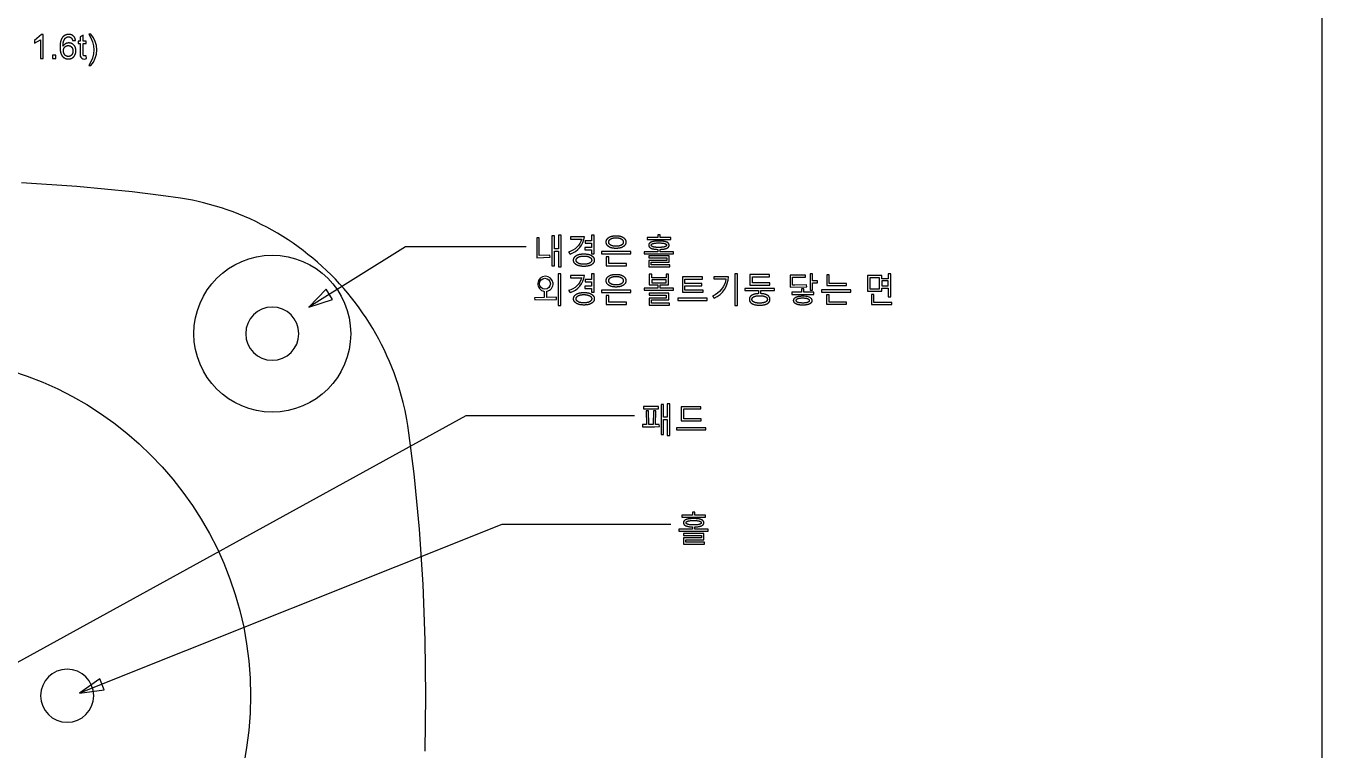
# Model space of a CAD drawing. Header units: millimetres. Extents: x -46 to 218, y -197 to -65.
# Drawn here: x 164.8 to 218.5, y -162.3 to -132.2 of the extents above; entities that cross this region are included whole.
import ezdxf

# ---------------------------------------------------------------- set-up
doc = ezdxf.new("R2010")
doc.units = ezdxf.units.MM
doc.header["$MEASUREMENT"] = 0
doc.layers.add('PCB 도면2', color=18, linetype='Continuous', true_color=0x000000)

msp = doc.modelspace()

# ---------------------------------------------------------------- linework, layer by layer
at = {"layer": 'PCB 도면2'}
for points in [[(-46.5, -197), (218.5, -197), (218.5, -65), (-46.5, -65)], [(165.389, -132.821), (165.389, -133.6), (165.512, -133.6), (165.512, -132.6), (165.433, -132.6), (165.145, -132.85), (165.145, -132.968)], [(166.846, -132.848), (166.845, -132.841), (166.844, -132.834), (166.842, -132.827), (166.841, -132.82), (166.84, -132.813), (166.838, -132.806), (166.836, -132.8), (166.835, -132.793), (166.833, -132.787), (166.831, -132.78), (166.828, -132.774), (166.826, -132.768), (166.824, -132.762), (166.821, -132.756), (166.818, -132.75), (166.816, -132.744), (166.813, -132.739), (166.81, -132.733), (166.807, -132.728), (166.803, -132.722), (166.8, -132.717), (166.797, -132.712), (166.793, -132.707), (166.789, -132.702), (166.786, -132.697), (166.782, -132.692), (166.778, -132.688), (166.773, -132.683), (166.769, -132.679), (166.765, -132.674), (166.76, -132.67), (166.755, -132.666), (166.751, -132.662), (166.746, -132.658), (166.741, -132.654), (166.736, -132.65), (166.731, -132.647), (166.726, -132.644), (166.721, -132.64), (166.715, -132.637), (166.71, -132.634), (166.705, -132.631), (166.699, -132.628), (166.693, -132.626), (166.688, -132.623), (166.682, -132.621), (166.676, -132.619), (166.67, -132.616), (166.664, -132.614), (166.658, -132.613), (166.652, -132.611), (166.645, -132.609), (166.639, -132.608), (166.632, -132.606), (166.626, -132.605), (166.619, -132.604), (166.613, -132.603), (166.606, -132.602), (166.599, -132.602), (166.592, -132.601), (166.585, -132.601), (166.578, -132.6), (166.57, -132.6), (166.563, -132.6), (166.553, -132.6), (166.544, -132.6), (166.534, -132.601), (166.525, -132.602), (166.516, -132.603), (166.506, -132.604), (166.497, -132.605), (166.488, -132.607), (166.48, -132.609), (166.471, -132.611), (166.462, -132.613), (166.454, -132.616), (166.446, -132.619), (166.438, -132.622), (166.43, -132.625), (166.422, -132.629), (166.414, -132.632), (166.406, -132.636), (166.399, -132.64), (166.391, -132.645), (166.384, -132.649), (166.377, -132.654), (166.37, -132.659), (166.363, -132.664), (166.356, -132.67), (166.35, -132.675), (166.343, -132.681), (166.337, -132.687), (166.331, -132.694), (166.324, -132.7), (166.318, -132.707), (166.312, -132.714), (166.306, -132.722), (166.3, -132.731), (166.293, -132.74), (166.288, -132.749), (166.282, -132.759), (166.276, -132.769), (166.271, -132.779), (166.266, -132.79), (166.261, -132.8), (166.256, -132.811), (166.252, -132.823), (166.248, -132.835), (166.243, -132.847), (166.24, -132.859), (166.236, -132.872), (166.233, -132.885), (166.229, -132.898), (166.226, -132.912), (166.223, -132.925), (166.221, -132.94), (166.216, -132.969), (166.213, -132.999), (166.21, -133.031), (166.208, -133.064), (166.206, -133.098), (166.206, -133.134), (166.206, -133.166), (166.207, -133.196), (166.209, -133.226), (166.212, -133.254), (166.215, -133.281), (166.217, -133.294), (166.219, -133.307), (166.222, -133.32), (166.224, -133.332), (166.227, -133.344), (166.23, -133.356), (166.233, -133.367), (166.236, -133.378), (166.24, -133.389), (166.244, -133.4), (166.247, -133.41), (166.251, -133.42), (166.256, -133.43), (166.26, -133.439), (166.265, -133.449), (166.27, -133.457), (166.275, -133.466), (166.28, -133.474), (166.285, -133.482), (166.291, -133.49), (166.296, -133.498), (166.299, -133.501), (166.302, -133.505), (166.308, -133.512), (166.315, -133.518), (166.321, -133.525), (166.327, -133.531), (166.334, -133.537), (166.34, -133.543), (166.347, -133.549), (166.354, -133.554), (166.361, -133.559), (166.368, -133.564), (166.375, -133.569), (166.383, -133.573), (166.39, -133.577), (166.398, -133.582), (166.405, -133.585), (166.413, -133.589), (166.421, -133.592), (166.429, -133.596), (166.437, -133.598), (166.445, -133.601), (166.453, -133.604), (166.462, -133.606), (166.47, -133.608), (166.479, -133.61), (166.487, -133.612), (166.496, -133.613), (166.505, -133.614), (166.514, -133.615), (166.523, -133.616), (166.533, -133.617), (166.542, -133.617), (166.552, -133.617), (166.563, -133.617), (166.574, -133.616), (166.585, -133.615), (166.595, -133.614), (166.606, -133.613), (166.616, -133.611), (166.626, -133.609), (166.637, -133.606), (166.642, -133.605), (166.646, -133.603), (166.651, -133.602), (166.656, -133.6), (166.661, -133.599), (166.666, -133.597), (166.671, -133.595), (166.675, -133.593), (166.68, -133.591), (166.685, -133.589), (166.689, -133.587), (166.694, -133.584), (166.699, -133.582), (166.703, -133.579), (166.708, -133.577), (166.712, -133.574), (166.716, -133.571), (166.721, -133.569), (166.725, -133.566), (166.729, -133.563), (166.733, -133.56), (166.737, -133.557), (166.741, -133.554), (166.745, -133.55), (166.749, -133.547), (166.753, -133.544), (166.757, -133.54), (166.761, -133.537), (166.764, -133.533), (166.768, -133.53), (166.771, -133.526), (166.775, -133.522), (166.778, -133.518), (166.782, -133.514), (166.785, -133.51), (166.788, -133.506), (166.795, -133.498), (166.801, -133.489), (166.807, -133.48), (166.812, -133.471), (166.818, -133.461), (166.823, -133.451), (166.828, -133.441), (166.832, -133.431), (166.837, -133.42), (166.841, -133.41), (166.844, -133.399), (166.848, -133.389), (166.851, -133.378), (166.853, -133.367), (166.856, -133.356), (166.858, -133.345), (166.859, -133.334), (166.861, -133.323), (166.862, -133.311), (166.863, -133.3), (166.863, -133.288), (166.863, -133.277), (166.863, -133.268), (166.863, -133.259), (166.863, -133.25), (166.862, -133.242), (166.861, -133.233), (166.86, -133.225), (166.859, -133.217), (166.858, -133.209), (166.857, -133.201), (166.855, -133.193), (166.853, -133.185), (166.851, -133.177), (166.849, -133.169), (166.847, -133.162), (166.844, -133.155), (166.842, -133.147), (166.839, -133.14), (166.836, -133.133), (166.833, -133.126), (166.83, -133.119), (166.826, -133.112), (166.823, -133.106), (166.819, -133.099), (166.815, -133.092), (166.811, -133.086), (166.806, -133.08), (166.802, -133.074), (166.797, -133.068), (166.793, -133.062), (166.788, -133.056), (166.782, -133.05), (166.777, -133.044), (166.772, -133.039), (166.766, -133.033), (166.761, -133.028), (166.755, -133.023), (166.75, -133.018), (166.744, -133.014), (166.738, -133.009), (166.732, -133.005), (166.726, -133.001), (166.72, -132.997), (166.714, -132.993), (166.708, -132.989), (166.702, -132.986), (166.695, -132.983), (166.689, -132.979), (166.682, -132.977), (166.676, -132.974), (166.669, -132.971), (166.663, -132.969), (166.656, -132.967), (166.649, -132.965), (166.642, -132.963), (166.635, -132.961), (166.628, -132.96), (166.621, -132.958), (166.614, -132.957), (166.607, -132.956), (166.599, -132.955), (166.592, -132.955), (166.584, -132.954), (166.577, -132.954), (166.569, -132.954), (166.561, -132.954), (166.552, -132.954), (166.543, -132.955), (166.535, -132.956), (166.526, -132.957), (166.518, -132.959), (166.509, -132.96), (166.501, -132.962), (166.493, -132.964), (166.484, -132.967), (166.476, -132.969), (166.468, -132.972), (166.46, -132.975), (166.452, -132.979), (166.443, -132.983), (166.435, -132.987), (166.428, -132.991), (166.42, -132.995), (166.412, -133), (166.405, -133.005), (166.397, -133.01), (166.39, -133.016), (166.383, -133.022), (166.377, -133.028), (166.37, -133.034), (166.363, -133.041), (166.357, -133.048), (166.351, -133.055), (166.345, -133.062), (166.339, -133.07), (166.333, -133.078), (166.327, -133.086), (166.328, -133.05), (166.33, -133.016), (166.331, -133), (166.333, -132.984), (166.335, -132.969), (166.337, -132.954), (166.339, -132.94), (166.342, -132.926), (166.344, -132.913), (166.347, -132.901), (166.351, -132.889), (166.354, -132.877), (166.356, -132.872), (166.358, -132.866), (166.36, -132.861), (166.362, -132.856), (166.366, -132.846), (166.371, -132.837), (166.375, -132.827), (166.38, -132.818), (166.385, -132.809), (166.39, -132.801), (166.396, -132.793), (166.401, -132.785), (166.404, -132.781), (166.407, -132.777), (166.41, -132.774), (166.413, -132.77), (166.416, -132.767), (166.419, -132.763), (166.423, -132.76), (166.426, -132.757), (166.429, -132.753), (166.432, -132.75), (166.436, -132.747), (166.439, -132.744), (166.443, -132.741), (166.446, -132.739), (166.45, -132.736), (166.456, -132.731), (166.459, -132.729), (166.462, -132.727), (166.464, -132.726), (166.467, -132.724), (166.47, -132.722), (166.473, -132.72), (166.476, -132.719), (166.479, -132.717), (166.482, -132.716), (166.485, -132.715), (166.488, -132.713), (166.491, -132.712), (166.494, -132.711), (166.498, -132.71), (166.501, -132.709), (166.504, -132.708), (166.507, -132.707), (166.511, -132.706), (166.514, -132.705), (166.517, -132.704), (166.521, -132.704), (166.524, -132.703), (166.527, -132.703), (166.531, -132.702), (166.534, -132.702), (166.538, -132.701), (166.541, -132.701), (166.545, -132.701), (166.548, -132.701), (166.552, -132.701), (166.556, -132.701), (166.56, -132.701), (166.565, -132.701), (166.569, -132.701), (166.574, -132.701), (166.578, -132.702), (166.582, -132.702), (166.586, -132.703), (166.591, -132.704), (166.595, -132.705), (166.599, -132.706), (166.603, -132.707), (166.607, -132.708), (166.611, -132.709), (166.615, -132.711), (166.619, -132.712), (166.623, -132.714), (166.626, -132.715), (166.63, -132.717), (166.634, -132.719), (166.638, -132.721), (166.641, -132.723), (166.645, -132.725), (166.648, -132.728), (166.652, -132.73), (166.655, -132.732), (166.659, -132.735), (166.662, -132.738), (166.665, -132.741), (166.668, -132.744), (166.672, -132.747), (166.675, -132.75), (166.678, -132.753), (166.68, -132.755), (166.682, -132.757), (166.683, -132.759), (166.685, -132.762), (166.687, -132.764), (166.689, -132.766), (166.69, -132.769), (166.692, -132.772), (166.694, -132.774), (166.695, -132.777), (166.697, -132.78), (166.698, -132.783), (166.702, -132.789), (166.704, -132.795), (166.707, -132.802), (166.71, -132.809), (166.713, -132.816), (166.715, -132.824), (166.718, -132.832), (166.72, -132.84), (166.722, -132.849), (166.724, -132.857)], [(165.893, -133.6), (166.033, -133.6), (166.033, -133.461), (165.893, -133.461)], [(186.513, -141.834), (186.503, -141.746), (186.057, -141.765), (186.057, -141.027), (185.955, -141.027), (185.955, -141.856)], [(186.862, -142.23), (186.964, -142.23), (186.964, -140.92), (186.862, -140.92), (186.862, -141.489), (186.69, -141.489), (186.69, -140.946), (186.588, -140.946), (186.588, -142.19), (186.69, -142.19), (186.69, -141.579), (186.862, -141.579)], [(188.231, -141.687), (188.333, -141.687), (188.333, -140.92), (188.231, -140.92), (188.231, -141.155), (187.97, -141.155), (187.97, -141.246), (188.231, -141.246), (188.231, -141.432), (187.956, -141.432), (187.956, -141.524), (188.231, -141.524)], [(191.071, -141.507), (191.116, -141.505), (191.158, -141.502), (191.178, -141.5), (191.197, -141.498), (191.216, -141.495), (191.233, -141.492), (191.25, -141.489), (191.267, -141.486), (191.282, -141.482), (191.297, -141.478), (191.311, -141.474), (191.318, -141.471), (191.325, -141.469), (191.331, -141.467), (191.338, -141.464), (191.344, -141.461), (191.35, -141.459), (191.355, -141.456), (191.361, -141.453), (191.366, -141.45), (191.371, -141.447), (191.376, -141.444), (191.381, -141.441), (191.386, -141.438), (191.39, -141.435), (191.394, -141.431), (191.399, -141.428), (191.402, -141.425), (191.406, -141.421), (191.408, -141.419), (191.41, -141.417), (191.411, -141.416), (191.413, -141.414), (191.415, -141.412), (191.416, -141.41), (191.418, -141.408), (191.419, -141.406), (191.421, -141.404), (191.422, -141.402), (191.423, -141.4), (191.425, -141.398), (191.426, -141.396), (191.427, -141.394), (191.428, -141.392), (191.429, -141.39), (191.43, -141.388), (191.431, -141.386), (191.432, -141.383), (191.433, -141.381), (191.434, -141.379), (191.435, -141.377), (191.436, -141.375), (191.437, -141.372), (191.437, -141.37), (191.438, -141.368), (191.439, -141.366), (191.439, -141.363), (191.44, -141.361), (191.44, -141.359), (191.441, -141.356), (191.441, -141.354), (191.441, -141.351), (191.442, -141.349), (191.442, -141.347), (191.442, -141.344), (191.442, -141.342), (191.442, -141.339), (191.442, -141.337), (191.442, -141.334), (191.442, -141.331), (191.442, -141.329), (191.442, -141.326), (191.442, -141.323), (191.442, -141.321), (191.442, -141.318), (191.441, -141.316), (191.441, -141.313), (191.44, -141.311), (191.44, -141.308), (191.439, -141.306), (191.439, -141.303), (191.438, -141.301), (191.437, -141.298), (191.437, -141.296), (191.436, -141.294), (191.435, -141.291), (191.434, -141.289), (191.433, -141.287), (191.432, -141.284), (191.431, -141.282), (191.43, -141.28), (191.429, -141.278), (191.428, -141.275), (191.426, -141.273), (191.425, -141.271), (191.424, -141.269), (191.422, -141.267), (191.421, -141.265), (191.419, -141.263), (191.418, -141.261), (191.416, -141.259), (191.414, -141.257), (191.413, -141.255), (191.411, -141.253), (191.409, -141.251), (191.407, -141.249), (191.405, -141.247), (191.403, -141.245), (191.401, -141.243), (191.399, -141.241), (191.397, -141.239), (191.393, -141.236), (191.388, -141.232), (191.383, -141.229), (191.378, -141.226), (191.373, -141.222), (191.367, -141.219), (191.362, -141.216), (191.356, -141.213), (191.35, -141.21), (191.343, -141.207), (191.337, -141.205), (191.33, -141.202), (191.323, -141.199), (191.316, -141.197), (191.309, -141.195), (191.301, -141.192), (191.294, -141.19), (191.278, -141.186), (191.261, -141.182), (191.243, -141.178), (191.225, -141.175), (191.205, -141.172), (191.185, -141.17), (191.164, -141.168), (191.142, -141.166), (191.119, -141.164), (191.072, -141.162), (191.021, -141.162), (190.969, -141.162), (190.921, -141.164), (190.899, -141.166), (190.877, -141.168), (190.856, -141.17), (190.835, -141.172), (190.816, -141.175), (190.797, -141.178), (190.78, -141.182), (190.763, -141.186), (190.747, -141.19), (190.739, -141.192), (190.731, -141.195), (190.724, -141.197), (190.717, -141.199), (190.71, -141.202), (190.703, -141.205), (190.697, -141.207), (190.69, -141.21), (190.684, -141.213), (190.678, -141.216), (190.673, -141.219), (190.667, -141.222), (190.662, -141.226), (190.657, -141.229), (190.652, -141.232), (190.647, -141.236), (190.643, -141.239), (190.641, -141.241), (190.639, -141.243), (190.637, -141.245), (190.635, -141.247), (190.633, -141.249), (190.631, -141.251), (190.629, -141.253), (190.627, -141.255), (190.625, -141.257), (190.624, -141.259), (190.622, -141.261), (190.621, -141.263), (190.619, -141.265), (190.618, -141.267), (190.616, -141.269), (190.615, -141.271), (190.613, -141.273), (190.612, -141.275), (190.611, -141.278), (190.61, -141.28), (190.609, -141.282), (190.608, -141.284), (190.607, -141.287), (190.606, -141.289), (190.605, -141.291), (190.604, -141.294), (190.603, -141.296), (190.602, -141.298), (190.602, -141.301), (190.601, -141.303), (190.6, -141.306), (190.6, -141.308), (190.599, -141.311), (190.599, -141.313), (190.599, -141.316), (190.598, -141.318), (190.598, -141.321), (190.598, -141.323), (190.598, -141.326), (190.597, -141.329), (190.597, -141.331), (190.597, -141.334), (190.597, -141.337), (190.597, -141.339), (190.598, -141.342), (190.598, -141.344), (190.598, -141.347), (190.598, -141.349), (190.598, -141.351), (190.599, -141.354), (190.599, -141.356), (190.6, -141.359), (190.6, -141.361), (190.601, -141.363), (190.601, -141.366), (190.602, -141.368), (190.602, -141.37), (190.603, -141.372), (190.604, -141.375), (190.605, -141.377), (190.606, -141.379), (190.606, -141.381), (190.607, -141.383), (190.608, -141.386), (190.609, -141.388), (190.61, -141.39), (190.612, -141.392), (190.613, -141.394), (190.614, -141.396), (190.615, -141.398), (190.616, -141.4), (190.618, -141.402), (190.619, -141.404), (190.621, -141.406), (190.622, -141.408), (190.624, -141.41), (190.625, -141.412), (190.627, -141.414), (190.629, -141.416), (190.63, -141.417), (190.632, -141.419), (190.634, -141.421), (190.638, -141.425), (190.641, -141.428), (190.646, -141.431), (190.65, -141.435), (190.654, -141.438), (190.659, -141.441), (190.664, -141.444), (190.669, -141.447), (190.674, -141.45), (190.679, -141.453), (190.685, -141.456), (190.691, -141.459), (190.697, -141.461), (190.703, -141.464), (190.709, -141.467), (190.715, -141.469), (190.722, -141.471), (190.729, -141.474), (190.743, -141.478), (190.758, -141.482), (190.774, -141.486), (190.79, -141.489), (190.807, -141.492), (190.825, -141.495), (190.844, -141.498), (190.863, -141.5), (190.883, -141.502), (190.925, -141.505), (190.97, -141.507), (190.97, -141.603), (190.413, -141.603), (190.413, -141.686), (191.629, -141.686), (191.629, -141.603), (191.071, -141.603)], [(190.97, -140.901), (190.97, -141.021), (190.528, -141.021), (190.528, -141.103), (191.513, -141.103), (191.513, -141.021), (191.071, -141.021), (191.071, -140.901)], [(188.635, -141.691), (189.851, -141.691), (189.851, -141.598), (188.635, -141.598)], [(190.597, -142.225), (191.474, -142.225), (191.474, -142.141), (190.698, -142.141), (190.698, -142.041), (191.445, -142.041), (191.445, -141.78), (190.597, -141.78), (190.597, -141.863), (191.345, -141.863), (191.345, -141.963), (190.597, -141.963)], [(188.838, -142.186), (189.678, -142.186), (189.678, -142.096), (188.941, -142.096), (188.941, -141.818), (188.838, -141.818)], [(186.848, -143.83), (186.95, -143.83), (186.95, -142.52), (186.848, -142.52)], [(188.231, -143.287), (188.333, -143.287), (188.333, -142.52), (188.231, -142.52), (188.231, -142.755), (187.97, -142.755), (187.97, -142.846), (188.231, -142.846), (188.231, -143.032), (187.956, -143.032), (187.956, -143.124), (188.231, -143.124)], [(191.071, -142.975), (191.421, -142.975), (191.421, -142.538), (191.321, -142.538), (191.321, -142.683), (190.72, -142.683), (190.72, -142.538), (190.62, -142.538), (190.62, -142.975), (190.97, -142.975), (190.97, -143.115), (190.413, -143.115), (190.413, -143.2), (191.629, -143.2), (191.629, -143.115), (191.071, -143.115)], [(191.321, -142.766), (190.72, -142.766), (190.72, -142.89), (191.321, -142.89)], [(192.832, -142.736), (192.832, -142.647), (192, -142.647), (192, -143.286), (192.853, -143.286), (192.853, -143.196), (192.1, -143.196), (192.1, -143.016), (192.794, -143.016), (192.794, -142.926), (192.1, -142.926), (192.1, -142.736)], [(194.169, -143.83), (194.271, -143.83), (194.271, -142.52), (194.169, -142.52)], [(194.791, -142.984), (195.613, -142.984), (195.613, -142.894), (194.893, -142.894), (194.893, -142.641), (195.599, -142.641), (195.599, -142.55), (194.791, -142.55)], [(197.145, -143.064), (197.138, -142.976), (196.648, -142.988), (196.558, -142.988), (196.558, -142.659), (197.091, -142.659), (197.091, -142.57), (196.457, -142.57), (196.457, -143.077)], [(197.391, -142.897), (197.589, -142.897), (197.589, -142.806), (197.391, -142.806), (197.391, -142.52), (197.291, -142.52), (197.291, -143.197), (197.391, -143.197)], [(197.974, -143.007), (198.792, -143.007), (198.792, -142.916), (198.076, -142.916), (198.076, -142.567), (197.974, -142.567)], [(200.523, -143.477), (200.625, -143.477), (200.625, -142.52), (200.523, -142.52), (200.523, -142.723), (200.261, -142.723), (200.261, -142.594), (199.66, -142.594), (199.66, -143.238), (200.261, -143.238), (200.261, -143.109), (200.523, -143.109)], [(200.16, -142.684), (199.762, -142.684), (199.762, -143.147), (200.16, -143.147)], [(200.523, -142.81), (200.261, -142.81), (200.261, -143.022), (200.523, -143.022)], [(188.635, -143.291), (189.851, -143.291), (189.851, -143.198), (188.635, -143.198)], [(190.61, -143.818), (191.463, -143.818), (191.463, -143.733), (190.711, -143.733), (190.711, -143.603), (191.428, -143.603), (191.428, -143.319), (190.61, -143.319), (190.61, -143.403), (191.327, -143.403), (191.327, -143.524), (190.61, -143.524)], [(195.143, -143.342), (195.12, -143.343), (195.099, -143.344), (195.078, -143.347), (195.057, -143.349), (195.037, -143.352), (195.018, -143.355), (195, -143.359), (194.982, -143.363), (194.965, -143.368), (194.957, -143.37), (194.948, -143.373), (194.94, -143.376), (194.933, -143.379), (194.925, -143.382), (194.918, -143.385), (194.91, -143.388), (194.903, -143.391), (194.896, -143.394), (194.889, -143.398), (194.883, -143.402), (194.876, -143.405), (194.87, -143.409), (194.864, -143.413), (194.858, -143.417), (194.852, -143.421), (194.846, -143.425), (194.841, -143.429), (194.836, -143.434), (194.831, -143.438), (194.826, -143.443), (194.821, -143.447), (194.817, -143.452), (194.813, -143.457), (194.809, -143.461), (194.805, -143.466), (194.801, -143.471), (194.798, -143.476), (194.794, -143.481), (194.791, -143.486), (194.788, -143.492), (194.786, -143.497), (194.783, -143.502), (194.781, -143.508), (194.779, -143.514), (194.777, -143.519), (194.775, -143.525), (194.773, -143.531), (194.772, -143.537), (194.771, -143.543), (194.77, -143.549), (194.769, -143.555), (194.768, -143.561), (194.768, -143.567), (194.767, -143.574), (194.767, -143.58), (194.767, -143.587), (194.768, -143.594), (194.768, -143.601), (194.769, -143.607), (194.77, -143.614), (194.77, -143.617), (194.771, -143.62), (194.772, -143.623), (194.772, -143.627), (194.773, -143.63), (194.774, -143.633), (194.775, -143.636), (194.776, -143.639), (194.777, -143.642), (194.778, -143.645), (194.779, -143.648), (194.78, -143.651), (194.781, -143.654), (194.783, -143.657), (194.784, -143.66), (194.785, -143.663), (194.787, -143.666), (194.788, -143.669), (194.79, -143.671), (194.792, -143.674), (194.793, -143.677), (194.795, -143.68), (194.797, -143.682), (194.798, -143.685), (194.8, -143.688), (194.802, -143.69), (194.806, -143.696), (194.81, -143.701), (194.815, -143.706), (194.82, -143.711), (194.824, -143.716), (194.829, -143.721), (194.835, -143.725), (194.84, -143.73), (194.846, -143.734), (194.852, -143.739), (194.858, -143.743), (194.865, -143.747), (194.871, -143.751), (194.878, -143.755), (194.885, -143.759), (194.892, -143.763), (194.9, -143.767), (194.907, -143.77), (194.915, -143.774), (194.923, -143.777), (194.931, -143.78), (194.939, -143.783), (194.948, -143.786), (194.956, -143.789), (194.965, -143.792), (194.974, -143.794), (194.993, -143.799), (195.012, -143.803), (195.033, -143.807), (195.053, -143.81), (195.075, -143.813), (195.098, -143.815), (195.121, -143.817), (195.145, -143.818), (195.169, -143.819), (195.194, -143.819), (195.22, -143.819), (195.244, -143.818), (195.268, -143.817), (195.291, -143.815), (195.314, -143.813), (195.336, -143.81), (195.356, -143.807), (195.377, -143.803), (195.396, -143.799), (195.415, -143.794), (195.424, -143.792), (195.433, -143.789), (195.441, -143.786), (195.45, -143.783), (195.458, -143.78), (195.466, -143.777), (195.474, -143.774), (195.482, -143.77), (195.489, -143.767), (195.497, -143.763), (195.504, -143.759), (195.511, -143.755), (195.518, -143.751), (195.524, -143.747), (195.531, -143.743), (195.537, -143.739), (195.543, -143.734), (195.549, -143.73), (195.554, -143.725), (195.56, -143.721), (195.565, -143.716), (195.569, -143.711), (195.574, -143.706), (195.579, -143.701), (195.583, -143.696), (195.587, -143.69), (195.589, -143.688), (195.591, -143.685), (195.592, -143.682), (195.594, -143.68), (195.596, -143.677), (195.597, -143.674), (195.599, -143.671), (195.601, -143.669), (195.602, -143.666), (195.604, -143.663), (195.605, -143.66), (195.606, -143.657), (195.608, -143.654), (195.609, -143.651), (195.61, -143.648), (195.611, -143.645), (195.612, -143.642), (195.613, -143.639), (195.614, -143.636), (195.615, -143.633), (195.616, -143.63), (195.617, -143.627), (195.617, -143.623), (195.618, -143.62), (195.619, -143.617), (195.619, -143.614), (195.62, -143.607), (195.621, -143.601), (195.621, -143.594), (195.622, -143.587), (195.622, -143.58), (195.622, -143.574), (195.621, -143.567), (195.621, -143.561), (195.62, -143.555), (195.619, -143.549), (195.618, -143.543), (195.617, -143.537), (195.616, -143.531), (195.614, -143.525), (195.612, -143.519), (195.61, -143.514), (195.608, -143.508), (195.606, -143.502), (195.603, -143.497), (195.6, -143.492), (195.598, -143.486), (195.594, -143.481), (195.591, -143.476), (195.588, -143.471), (195.584, -143.466), (195.58, -143.461), (195.576, -143.457), (195.572, -143.452), (195.567, -143.447), (195.563, -143.443), (195.558, -143.438), (195.553, -143.434), (195.547, -143.429), (195.542, -143.425), (195.536, -143.421), (195.531, -143.417), (195.525, -143.413), (195.519, -143.409), (195.512, -143.405), (195.506, -143.402), (195.499, -143.398), (195.492, -143.394), (195.485, -143.391), (195.478, -143.388), (195.471, -143.385), (195.464, -143.382), (195.456, -143.379), (195.448, -143.376), (195.44, -143.373), (195.432, -143.37), (195.424, -143.368), (195.407, -143.363), (195.389, -143.359), (195.371, -143.355), (195.352, -143.352), (195.332, -143.349), (195.311, -143.347), (195.29, -143.344), (195.269, -143.343), (195.246, -143.342), (195.246, -143.215), (195.803, -143.215), (195.803, -143.124), (194.586, -143.124), (194.586, -143.215), (195.143, -143.215)], [(196.526, -143.372), (197.436, -143.372), (197.436, -143.283), (197.031, -143.283), (197.031, -143.139), (196.931, -143.139), (196.931, -143.283), (196.526, -143.283)], [(197.756, -143.279), (198.972, -143.279), (198.972, -143.188), (197.756, -143.188)], [(197.968, -143.78), (198.795, -143.78), (198.795, -143.688), (198.07, -143.688), (198.07, -143.391), (197.968, -143.391)], [(199.823, -143.793), (200.665, -143.793), (200.665, -143.702), (199.925, -143.702), (199.925, -143.38), (199.823, -143.38)], [(188.838, -143.786), (189.678, -143.786), (189.678, -143.696), (188.941, -143.696), (188.941, -143.418), (188.838, -143.418)], [(191.804, -143.624), (193.02, -143.624), (193.02, -143.534), (191.804, -143.534)], [(191.045, -148.847), (191.037, -148.761), (190.875, -148.77), (190.894, -148.202), (190.792, -148.202), (190.781, -148.77), (190.601, -148.77), (190.59, -148.202), (190.489, -148.202), (190.506, -148.77), (190.344, -148.77), (190.344, -148.861), (190.843, -148.861)], [(190.381, -148.111), (191, -148.111), (191, -148.02), (190.381, -148.02)], [(191.366, -149.214), (191.468, -149.214), (191.468, -147.903), (191.366, -147.903), (191.366, -148.458), (191.209, -148.458), (191.209, -147.93), (191.109, -147.93), (191.109, -149.174), (191.209, -149.174), (191.209, -148.55), (191.366, -148.55)], [(192.754, -148.116), (192.754, -148.026), (191.949, -148.026), (191.949, -148.615), (192.775, -148.615), (192.775, -148.524), (192.051, -148.524), (192.051, -148.116)], [(191.743, -148.987), (192.959, -148.987), (192.959, -148.897), (191.743, -148.897)], [(192.41, -152.401), (192.41, -152.521), (191.968, -152.521), (191.968, -152.603), (192.953, -152.603), (192.953, -152.521), (192.51, -152.521), (192.51, -152.401)], [(192.51, -153.007), (192.555, -153.005), (192.597, -153.002), (192.617, -153), (192.637, -152.998), (192.655, -152.995), (192.673, -152.992), (192.69, -152.989), (192.706, -152.986), (192.722, -152.982), (192.737, -152.978), (192.751, -152.974), (192.758, -152.971), (192.764, -152.969), (192.771, -152.967), (192.777, -152.964), (192.783, -152.961), (192.789, -152.959), (192.795, -152.956), (192.8, -152.953), (192.806, -152.95), (192.811, -152.947), (192.816, -152.944), (192.821, -152.941), (192.825, -152.938), (192.83, -152.935), (192.834, -152.931), (192.838, -152.928), (192.842, -152.925), (192.846, -152.921), (192.848, -152.919), (192.849, -152.917), (192.851, -152.916), (192.853, -152.914), (192.854, -152.912), (192.856, -152.91), (192.857, -152.908), (192.859, -152.906), (192.86, -152.904), (192.862, -152.902), (192.863, -152.9), (192.864, -152.898), (192.865, -152.896), (192.867, -152.894), (192.868, -152.892), (192.869, -152.89), (192.87, -152.888), (192.871, -152.886), (192.872, -152.883), (192.873, -152.881), (192.874, -152.879), (192.875, -152.877), (192.875, -152.875), (192.876, -152.872), (192.877, -152.87), (192.878, -152.868), (192.878, -152.866), (192.879, -152.863), (192.879, -152.861), (192.88, -152.859), (192.88, -152.856), (192.881, -152.854), (192.881, -152.851), (192.881, -152.849), (192.881, -152.847), (192.882, -152.844), (192.882, -152.842), (192.882, -152.839), (192.882, -152.837), (192.882, -152.834), (192.882, -152.831), (192.882, -152.829), (192.882, -152.826), (192.882, -152.823), (192.881, -152.821), (192.881, -152.818), (192.881, -152.816), (192.88, -152.813), (192.88, -152.811), (192.879, -152.808), (192.879, -152.806), (192.878, -152.803), (192.878, -152.801), (192.877, -152.798), (192.876, -152.796), (192.875, -152.794), (192.875, -152.791), (192.874, -152.789), (192.873, -152.787), (192.872, -152.784), (192.871, -152.782), (192.87, -152.78), (192.868, -152.778), (192.867, -152.775), (192.866, -152.773), (192.865, -152.771), (192.863, -152.769), (192.862, -152.767), (192.86, -152.765), (192.859, -152.763), (192.857, -152.761), (192.856, -152.759), (192.854, -152.757), (192.852, -152.755), (192.85, -152.753), (192.849, -152.751), (192.847, -152.749), (192.845, -152.747), (192.843, -152.745), (192.841, -152.743), (192.839, -152.741), (192.837, -152.739), (192.832, -152.736), (192.828, -152.732), (192.823, -152.729), (192.818, -152.726), (192.812, -152.722), (192.807, -152.719), (192.801, -152.716), (192.795, -152.713), (192.789, -152.71), (192.783, -152.707), (192.777, -152.705), (192.77, -152.702), (192.763, -152.699), (192.756, -152.697), (192.749, -152.695), (192.741, -152.692), (192.733, -152.69), (192.717, -152.686), (192.7, -152.682), (192.683, -152.678), (192.664, -152.675), (192.645, -152.672), (192.625, -152.67), (192.603, -152.668), (192.582, -152.666), (192.559, -152.664), (192.511, -152.662), (192.46, -152.662), (192.409, -152.662), (192.361, -152.664), (192.338, -152.666), (192.316, -152.668), (192.295, -152.67), (192.275, -152.672), (192.256, -152.675), (192.237, -152.678), (192.219, -152.682), (192.202, -152.686), (192.186, -152.69), (192.178, -152.692), (192.171, -152.695), (192.163, -152.697), (192.156, -152.699), (192.149, -152.702), (192.143, -152.705), (192.136, -152.707), (192.13, -152.71), (192.124, -152.713), (192.118, -152.716), (192.112, -152.719), (192.107, -152.722), (192.101, -152.726), (192.096, -152.729), (192.092, -152.732), (192.087, -152.736), (192.082, -152.739), (192.08, -152.741), (192.078, -152.743), (192.076, -152.745), (192.074, -152.747), (192.072, -152.749), (192.07, -152.751), (192.069, -152.753), (192.067, -152.755), (192.065, -152.757), (192.063, -152.759), (192.062, -152.761), (192.06, -152.763), (192.059, -152.765), (192.057, -152.767), (192.056, -152.769), (192.054, -152.771), (192.053, -152.773), (192.052, -152.775), (192.051, -152.778), (192.049, -152.78), (192.048, -152.782), (192.047, -152.784), (192.046, -152.787), (192.045, -152.789), (192.044, -152.791), (192.044, -152.794), (192.043, -152.796), (192.042, -152.798), (192.041, -152.801), (192.041, -152.803), (192.04, -152.806), (192.039, -152.808), (192.039, -152.811), (192.039, -152.813), (192.038, -152.816), (192.038, -152.818), (192.038, -152.821), (192.037, -152.823), (192.037, -152.826), (192.037, -152.829), (192.037, -152.831), (192.037, -152.834), (192.037, -152.837), (192.037, -152.839), (192.037, -152.842), (192.037, -152.844), (192.037, -152.847), (192.038, -152.849), (192.038, -152.851), (192.038, -152.854), (192.039, -152.856), (192.039, -152.859), (192.04, -152.861), (192.04, -152.863), (192.041, -152.866), (192.041, -152.868), (192.042, -152.87), (192.043, -152.872), (192.043, -152.875), (192.044, -152.877), (192.045, -152.879), (192.046, -152.881), (192.047, -152.883), (192.048, -152.886), (192.049, -152.888), (192.05, -152.89), (192.051, -152.892), (192.052, -152.894), (192.053, -152.896), (192.055, -152.898), (192.056, -152.9), (192.057, -152.902), (192.059, -152.904), (192.06, -152.906), (192.062, -152.908), (192.063, -152.91), (192.065, -152.912), (192.066, -152.914), (192.068, -152.916), (192.07, -152.917), (192.072, -152.919), (192.073, -152.921), (192.077, -152.925), (192.081, -152.928), (192.085, -152.931), (192.089, -152.935), (192.094, -152.938), (192.098, -152.941), (192.103, -152.944), (192.108, -152.947), (192.113, -152.95), (192.119, -152.953), (192.124, -152.956), (192.13, -152.959), (192.136, -152.961), (192.142, -152.964), (192.148, -152.967), (192.155, -152.969), (192.162, -152.971), (192.168, -152.974), (192.183, -152.978), (192.198, -152.982), (192.213, -152.986), (192.23, -152.989), (192.247, -152.992), (192.265, -152.995), (192.283, -152.998), (192.302, -153), (192.322, -153.002), (192.365, -153.005), (192.41, -153.007), (192.41, -153.103), (191.852, -153.103), (191.852, -153.186), (193.068, -153.186), (193.068, -153.103), (192.51, -153.103)], [(192.037, -153.725), (192.914, -153.725), (192.914, -153.641), (192.137, -153.641), (192.137, -153.541), (192.885, -153.541), (192.885, -153.28), (192.037, -153.28), (192.037, -153.363), (192.784, -153.363), (192.784, -153.463), (192.037, -153.463)]]:
    msp.add_lwpolyline(points, close=True, dxfattribs=at)
for points in [[(167.286, -133.491), (167.19, -133.487), (167.169, -133.463), (167.163, -133.396), (167.163, -132.974), (167.286, -132.974), (167.286, -132.879), (167.163, -132.879), (167.163, -132.626), (167.041, -132.7), (167.041, -132.879), (166.952, -132.879), (166.952, -132.974), (167.041, -132.974), (167.041, -133.389, 0.681944), (167.304, -133.599)], [(167.486, -133.893, 0.369407), (167.486, -132.587), (167.398, -132.587, -0.309459), (167.398, -133.893)], [(187.94, -140.989), (187.36, -140.989), (187.36, -141.08), (187.822, -141.08, -0.260837), (187.274, -141.618), (187.345, -141.699, 0.287859)], [(186.374, -143.245, 12.145121), (186.271, -143.246), (186.271, -143.507), (185.87, -143.512), (185.88, -143.602), (186.776, -143.58), (186.771, -143.493), (186.374, -143.506)], [(187.94, -142.589), (187.36, -142.589), (187.36, -142.68), (187.822, -142.68, -0.260837), (187.274, -143.218), (187.345, -143.299, 0.287859)], [(193.906, -142.641), (193.292, -142.641), (193.292, -142.731), (193.798, -142.731, -0.265797), (193.239, -143.442), (193.316, -143.524, 0.278857)]]:
    msp.add_lwpolyline(points, format="xyb", close=True, dxfattribs=at)
for points in [[(181.336, -162.303), (181.365, -160), (181.336, -157.697), (181.246, -155.396), (181.094, -153.1), (180.874, -150.812), (180.664, -149.111), (180.618, -148.804), (180.575, -148.555), (180.5, -148.178), (180.422, -147.846), (180.358, -147.599), (180.287, -147.352), (180.211, -147.108), (180.13, -146.865), (180.043, -146.625), (179.951, -146.386), (179.854, -146.149), (179.751, -145.915), (179.643, -145.683), (179.529, -145.453), (179.411, -145.227), (179.287, -145.002), (179.159, -144.781), (179.025, -144.563), (178.887, -144.347), (178.743, -144.135), (178.596, -143.926), (178.443, -143.721), (178.286, -143.519), (178.124, -143.321), (177.958, -143.126), (177.787, -142.935), (177.612, -142.748), (177.433, -142.565), (177.25, -142.386), (177.063, -142.211), (176.872, -142.041), (176.678, -141.875), (176.479, -141.713), (176.277, -141.556), (176.072, -141.403), (175.863, -141.255), (175.651, -141.112), (175.436, -140.974), (175.217, -140.84), (174.996, -140.712), (174.772, -140.588), (174.545, -140.47), (174.315, -140.357), (174.083, -140.248), (173.849, -140.146), (173.612, -140.048), (173.373, -139.956), (173.133, -139.869), (172.89, -139.788), (172.646, -139.712), (172.399, -139.642), (172.152, -139.577), (171.925, -139.523), (171.697, -139.474), (171.444, -139.424), (171.195, -139.382), (170.38, -139.268), (169.188, -139.126), (166.9, -138.906), (164.604, -138.754)], [(185.514, -141.401), (180.514, -141.401), (176.514, -143.901), (177.495, -143.583), (177.23, -143.159), (176.514, -143.901)], [(190.014, -148.401), (183.014, -148.401), (163.014, -159.401), (164.011, -159.138), (163.77, -158.7), (163.014, -159.401)], [(191.514, -152.901), (184.514, -152.901), (167.014, -159.901), (168.036, -159.762), (167.85, -159.298), (167.014, -159.901)]]:
    msp.add_lwpolyline(points, dxfattribs=at)
for centre, radius in [((175, -145), 3.25), ((186.298, -142.933), 0.226), ((160, -160), 14.1)]:
    msp.add_circle(centre, radius, dxfattribs=at)
at = {"layer": 'PCB 도면2', "extrusion": (0, 0, -1)}
for centre in [(-175, -145), (-166.5, -160)]:
    msp.add_circle(centre, 1.1, dxfattribs=at)
at = {"layer": 'PCB 도면2'}
for points, knots in [([(166.346, -133.277), (166.346, -133.34), (166.373, -133.398), (166.4, -133.456), (166.448, -133.487), (166.497, -133.516), (166.55, -133.516), (166.627, -133.516), (166.683, -133.454), (166.738, -133.391), (166.738, -133.284), (166.738, -133.181), (166.683, -133.122), (166.628, -133.062), (166.545, -133.062), (166.462, -133.062), (166.404, -133.122), (166.346, -133.181), (166.346, -133.277)], [0, 0, 0, 1, 1, 2, 2, 3, 3, 4, 4, 5, 5, 6, 6, 7, 7, 8, 8, 9, 9, 9]), ([(189.243, -141.467), (189.436, -141.467), (189.544, -141.393), (189.652, -141.32), (189.652, -141.204), (189.652, -141.088), (189.544, -141.015), (189.437, -140.942), (189.243, -140.942), (189.048, -140.942), (188.942, -141.015), (188.835, -141.088), (188.835, -141.204), (188.835, -141.32), (188.942, -141.393), (189.049, -141.467), (189.243, -141.467)], [-8, -8, -8, -7, -7, -6, -6, -5, -5, -4, -4, -3, -3, -2, -2, -1, -1, 0, 0, 0]), ([(189.243, -141.028), (189.099, -141.028), (189.02, -141.076), (188.941, -141.124), (188.941, -141.204), (188.941, -141.284), (189.02, -141.331), (189.099, -141.379), (189.243, -141.379), (189.386, -141.379), (189.465, -141.331), (189.544, -141.284), (189.544, -141.204), (189.544, -141.124), (189.465, -141.076), (189.386, -141.028), (189.243, -141.028)], [0, 0, 0, 1, 1, 2, 2, 3, 3, 4, 4, 5, 5, 6, 6, 7, 7, 8, 8, 8]), ([(191.021, -141.241), (190.705, -141.241), (190.705, -141.334), (190.705, -141.426), (191.021, -141.426), (191.336, -141.426), (191.336, -141.334), (191.336, -141.241), (191.021, -141.241)], [0, 0, 0, 1, 1, 2, 2, 3, 3, 4, 4, 4]), ([(187.913, -142.213), (188.119, -142.213), (188.231, -142.139), (188.344, -142.066), (188.344, -141.952), (188.344, -141.839), (188.231, -141.767), (188.118, -141.695), (187.913, -141.695), (187.707, -141.695), (187.595, -141.767), (187.483, -141.839), (187.483, -141.952), (187.483, -142.066), (187.595, -142.139), (187.707, -142.213), (187.913, -142.213)], [-8, -8, -8, -7, -7, -6, -6, -5, -5, -4, -4, -3, -3, -2, -2, -1, -1, 0, 0, 0]), ([(187.913, -141.782), (187.759, -141.782), (187.674, -141.831), (187.59, -141.879), (187.59, -141.952), (187.59, -142.026), (187.673, -142.076), (187.757, -142.125), (187.913, -142.125), (188.067, -142.125), (188.151, -142.076), (188.235, -142.027), (188.235, -141.952), (188.235, -141.878), (188.15, -141.831), (188.065, -141.782), (187.913, -141.782)], [0, 0, 0, 1, 1, 2, 2, 3, 3, 4, 4, 5, 5, 6, 6, 7, 7, 8, 8, 8]), ([(189.243, -143.067), (189.436, -143.067), (189.544, -142.993), (189.652, -142.92), (189.652, -142.804), (189.652, -142.688), (189.544, -142.615), (189.437, -142.542), (189.243, -142.542), (189.048, -142.542), (188.942, -142.615), (188.835, -142.688), (188.835, -142.804), (188.835, -142.92), (188.942, -142.993), (189.049, -143.067), (189.243, -143.067)], [-8, -8, -8, -7, -7, -6, -6, -5, -5, -4, -4, -3, -3, -2, -2, -1, -1, 0, 0, 0]), ([(189.243, -142.628), (189.099, -142.628), (189.02, -142.676), (188.941, -142.724), (188.941, -142.804), (188.941, -142.884), (189.02, -142.931), (189.099, -142.979), (189.243, -142.979), (189.386, -142.979), (189.465, -142.931), (189.544, -142.884), (189.544, -142.804), (189.544, -142.724), (189.465, -142.676), (189.386, -142.628), (189.243, -142.628)], [0, 0, 0, 1, 1, 2, 2, 3, 3, 4, 4, 5, 5, 6, 6, 7, 7, 8, 8, 8]), ([(187.913, -143.813), (188.119, -143.813), (188.231, -143.739), (188.344, -143.666), (188.344, -143.552), (188.344, -143.439), (188.231, -143.367), (188.118, -143.295), (187.913, -143.295), (187.707, -143.295), (187.595, -143.367), (187.483, -143.439), (187.483, -143.552), (187.483, -143.666), (187.595, -143.739), (187.707, -143.813), (187.913, -143.813)], [-8, -8, -8, -7, -7, -6, -6, -5, -5, -4, -4, -3, -3, -2, -2, -1, -1, 0, 0, 0]), ([(187.913, -143.382), (187.759, -143.382), (187.674, -143.431), (187.59, -143.479), (187.59, -143.552), (187.59, -143.626), (187.673, -143.676), (187.757, -143.725), (187.913, -143.725), (188.067, -143.725), (188.151, -143.676), (188.235, -143.627), (188.235, -143.552), (188.235, -143.478), (188.15, -143.431), (188.065, -143.382), (187.913, -143.382)], [0, 0, 0, 1, 1, 2, 2, 3, 3, 4, 4, 5, 5, 6, 6, 7, 7, 8, 8, 8]), ([(195.194, -143.427), (195.035, -143.427), (194.955, -143.468), (194.875, -143.51), (194.875, -143.58), (194.875, -143.651), (194.955, -143.692), (195.036, -143.733), (195.194, -143.733), (195.353, -143.733), (195.434, -143.692), (195.514, -143.651), (195.514, -143.58), (195.514, -143.51), (195.434, -143.468), (195.354, -143.427), (195.194, -143.427)], [0, 0, 0, 1, 1, 2, 2, 3, 3, 4, 4, 5, 5, 6, 6, 7, 7, 8, 8, 8]), ([(196.981, -143.817), (197.163, -143.817), (197.261, -143.768), (197.359, -143.721), (197.359, -143.632), (197.359, -143.437), (196.981, -143.437), (196.798, -143.437), (196.701, -143.486), (196.603, -143.534), (196.603, -143.626), (196.603, -143.717), (196.7, -143.767), (196.796, -143.817), (196.981, -143.817)], [-7, -7, -7, -6, -6, -5, -5, -4, -4, -3, -3, -2, -2, -1, -1, 0, 0, 0]), ([(196.981, -143.52), (196.711, -143.52), (196.711, -143.624), (196.711, -143.73), (196.981, -143.73), (197.252, -143.73), (197.252, -143.631), (197.252, -143.52), (196.981, -143.52)], [0, 0, 0, 1, 1, 2, 2, 3, 3, 4, 4, 4]), ([(192.46, -152.741), (192.144, -152.741), (192.144, -152.834), (192.144, -152.926), (192.46, -152.926), (192.776, -152.926), (192.776, -152.834), (192.776, -152.741), (192.46, -152.741)], [0, 0, 0, 1, 1, 2, 2, 3, 3, 4, 4, 4])]:
    msp.add_open_spline(points, degree=2, knots=knots, dxfattribs=at)

doc.saveas('drawing.dxf')
